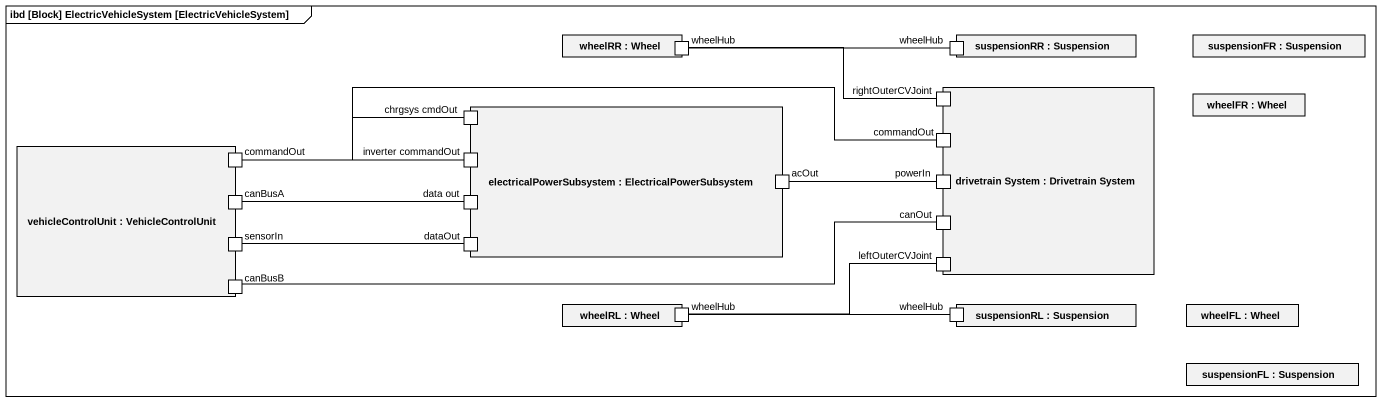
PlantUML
@startuml
mainframe ibd [Block] ElectricVehicleSystem [ElectricVehicleSystem]
rectangle "wheelRR : Wheel" as wheelRR {
  port wheelHub
}
rectangle "suspensionRR : Suspension" as suspensionRR {
  port "wheelHub" as wheelHub_2
}
rectangle "suspensionFR : Suspension" as suspensionFR
rectangle "drivetrain System : Drivetrain System" as drivetrain_System {
  port rightOuterCVJoint
  port "commandOut" as commandOut_2
  port powerIn
  port canOut
  port leftOuterCVJoint
}
rectangle "electricalPowerSubsystem : ElectricalPowerSubsystem" as electricalPowerSubsystem {
  port "chrgsys cmdOut" as chrgsys_cmdOut
  port "inverter commandOut" as inverter_commandOut
  port "data out" as data_out
  port acOut
  port dataOut
}
rectangle "wheelFR : Wheel" as wheelFR
rectangle "vehicleControlUnit : VehicleControlUnit" as vehicleControlUnit {
  port commandOut
  port canBusA
  port sensorIn
  port canBusB
}
rectangle "wheelRL : Wheel" as wheelRL {
  port "wheelHub" as wheelHub_3
}
rectangle "suspensionRL : Suspension" as suspensionRL {
  port "wheelHub" as wheelHub_4
}
rectangle "wheelFL : Wheel" as wheelFL
rectangle "suspensionFL : Suspension" as suspensionFL
wheelHub -right- wheelHub_2
rightOuterCVJoint -left- wheelHub
commandOut -right- chrgsys_cmdOut
commandOut -right- inverter_commandOut
commandOut -right- commandOut_2
data_out -left- canBusA
acOut -right- powerIn
dataOut -left- sensorIn
canOut -left- canBusB
leftOuterCVJoint -left- wheelHub_3
wheelHub_3 -right- wheelHub_4
@enduml
